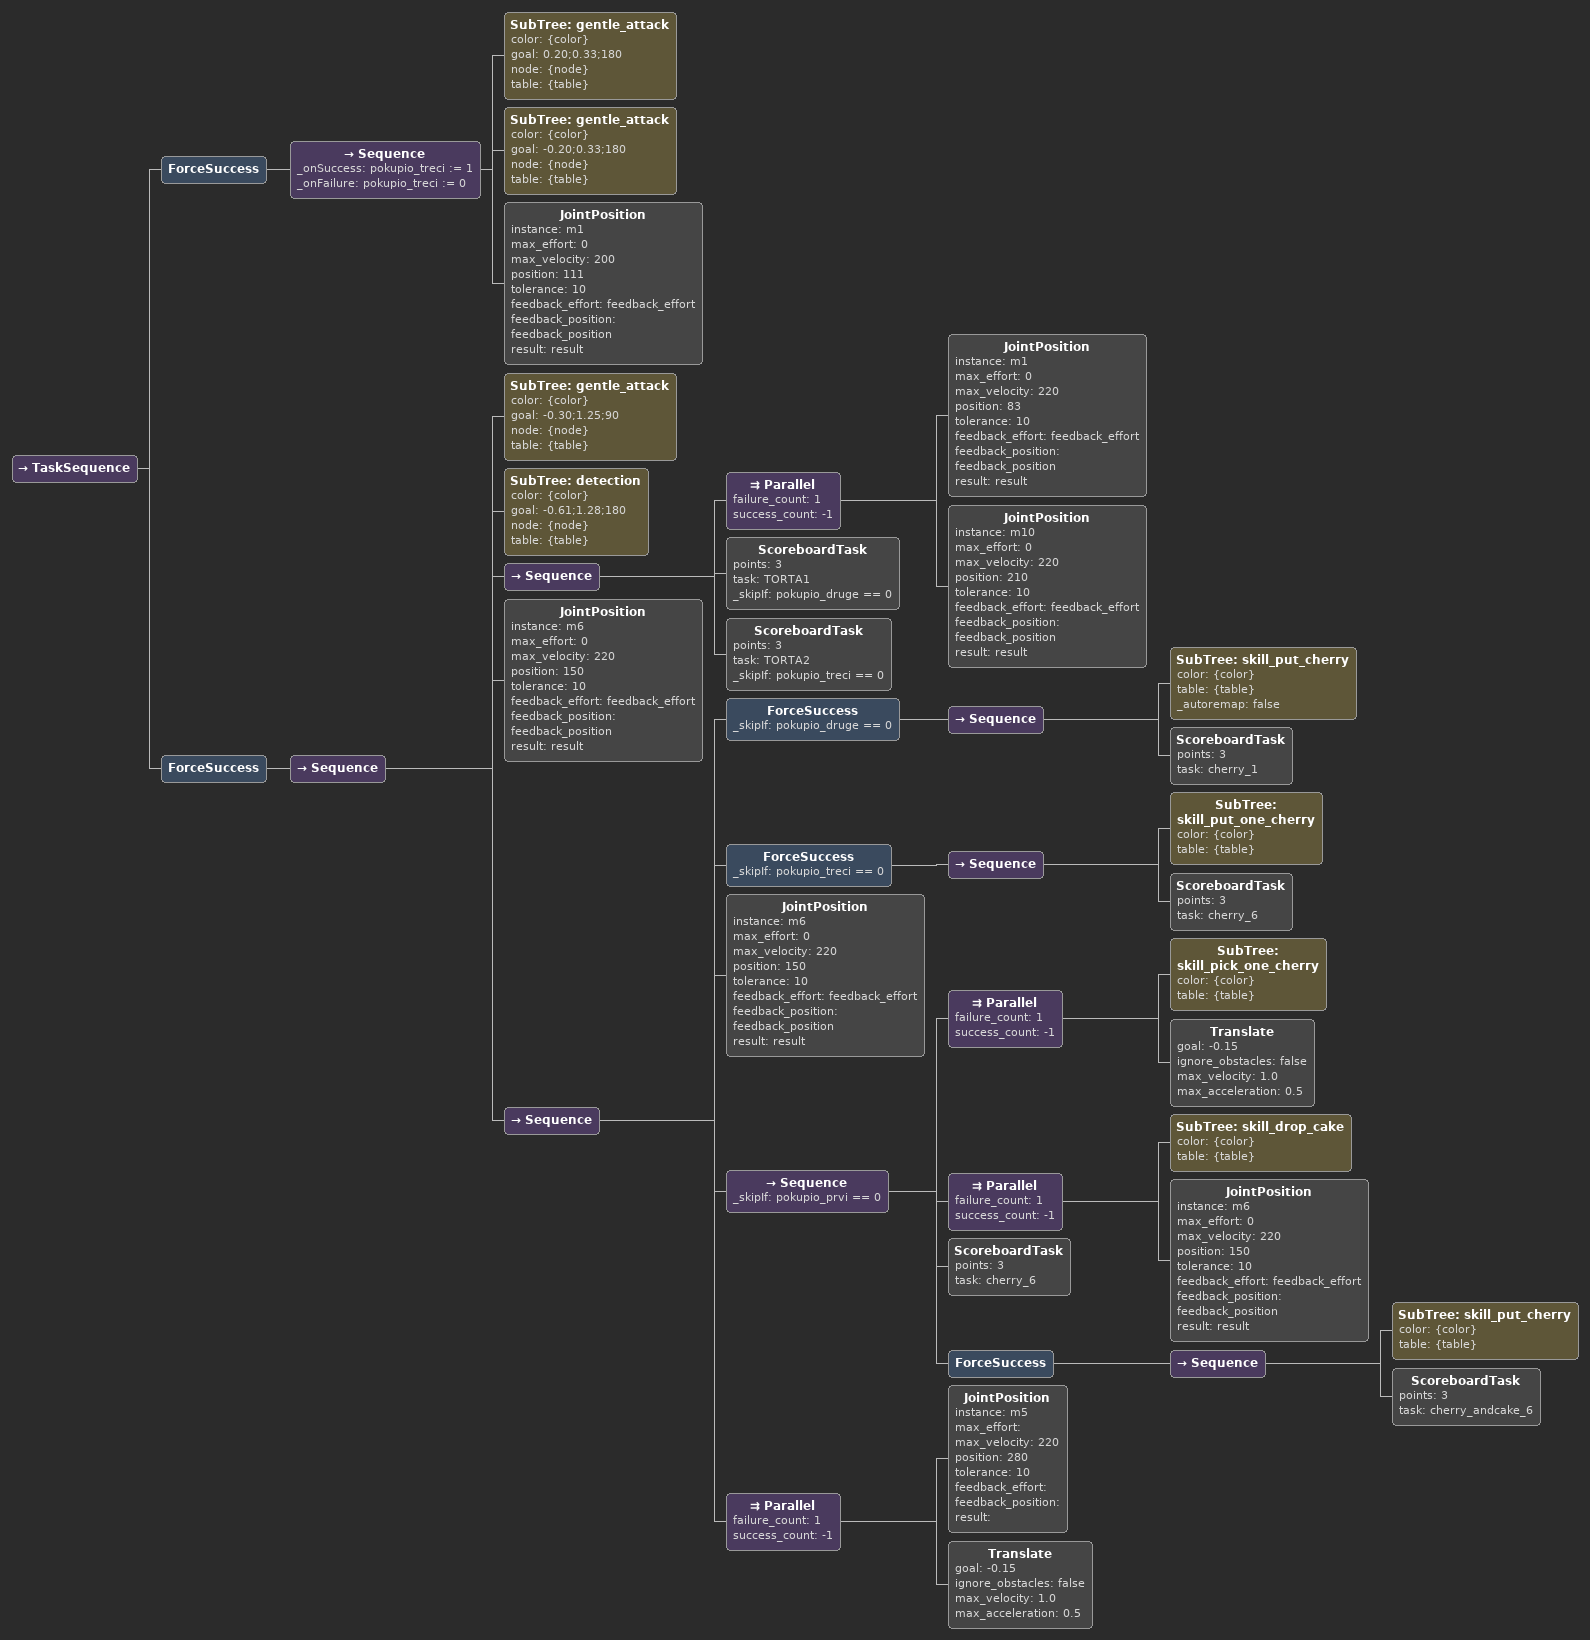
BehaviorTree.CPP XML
<TaskSequence>
  <ForceSuccess>
    <Sequence _onSuccess="pokupio_treci := 1" _onFailure="pokupio_treci := 0">
      <SubTree ID="gentle_attack" color="{color}" goal="0.20;0.33;180" node="{node}" table="{table}"/>
      <SubTree ID="gentle_attack" color="{color}" goal="-0.20;0.33;180" node="{node}" table="{table}"/>
      <JointPosition instance="m1" max_effort="0" max_velocity="200" position="111" tolerance="10" feedback_effort="feedback_effort" feedback_position="feedback_position" result="result"/>
    </Sequence>
  </ForceSuccess>
  <ForceSuccess>
    <Sequence>
      <SubTree ID="gentle_attack" color="{color}" goal="-0.30;1.25;90" node="{node}" table="{table}"/>
      <SubTree ID="detection" color="{color}" goal="-0.61;1.28;180" node="{node}" table="{table}"/>
      <Sequence>
        <Parallel failure_count="1" success_count="-1">
          <JointPosition instance="m1" max_effort="0" max_velocity="220" position="83" tolerance="10" feedback_effort="feedback_effort" feedback_position="feedback_position" result="result"/>
          <JointPosition instance="m10" max_effort="0" max_velocity="220" position="210" tolerance="10" feedback_effort="feedback_effort" feedback_position="feedback_position" result="result"/>
        </Parallel>
        <ScoreboardTask points="3" task="TORTA1" _skipIf="pokupio_druge == 0"/>
        <ScoreboardTask points="3" task="TORTA2" _skipIf="pokupio_treci == 0"/>
      </Sequence>
      <JointPosition instance="m6" max_effort="0" max_velocity="220" position="150" tolerance="10" feedback_effort="feedback_effort" feedback_position="feedback_position" result="result"/>
      <Sequence>
        <ForceSuccess _skipIf="pokupio_druge == 0">
          <Sequence>
            <SubTree ID="skill_put_cherry" color="{color}" table="{table}" _autoremap="false"/>
            <ScoreboardTask points="3" task="cherry_1"/>
          </Sequence>
        </ForceSuccess>
        <ForceSuccess _skipIf="pokupio_treci == 0">
          <Sequence>
            <SubTree ID="skill_put_one_cherry" color="{color}" table="{table}"/>
            <ScoreboardTask points="3" task="cherry_6"/>
          </Sequence>
        </ForceSuccess>
        <JointPosition instance="m6" max_effort="0" max_velocity="220" position="150" tolerance="10" feedback_effort="feedback_effort" feedback_position="feedback_position" result="result"/>
        <Sequence _skipIf="pokupio_prvi == 0">
          <Parallel failure_count="1" success_count="-1">
            <SubTree ID="skill_pick_one_cherry" color="{color}" table="{table}"/>
            <Translate goal="-0.15" ignore_obstacles="false" max_velocity="1.0" max_acceleration="0.5"/>
          </Parallel>
          <Parallel failure_count="1" success_count="-1">
            <SubTree ID="skill_drop_cake" color="{color}" table="{table}"/>
            <JointPosition instance="m6" max_effort="0" max_velocity="220" position="150" tolerance="10" feedback_effort="feedback_effort" feedback_position="feedback_position" result="result"/>
          </Parallel>
          <ScoreboardTask points="3" task="cherry_6"/>
          <ForceSuccess>
            <Sequence>
              <SubTree ID="skill_put_cherry" color="{color}" table="{table}"/>
              <ScoreboardTask points="3" task="cherry_andcake_6"/>
            </Sequence>
          </ForceSuccess>
        </Sequence>
        <Parallel failure_count="1" success_count="-1">
          <JointPosition instance="m5" max_effort="" max_velocity="220" position="280" tolerance="10" feedback_effort="" feedback_position="" result=""/>
          <Translate goal="-0.15" ignore_obstacles="false" max_velocity="1.0" max_acceleration="0.5"/>
        </Parallel>
      </Sequence>
    </Sequence>
  </ForceSuccess>
</TaskSequence>
